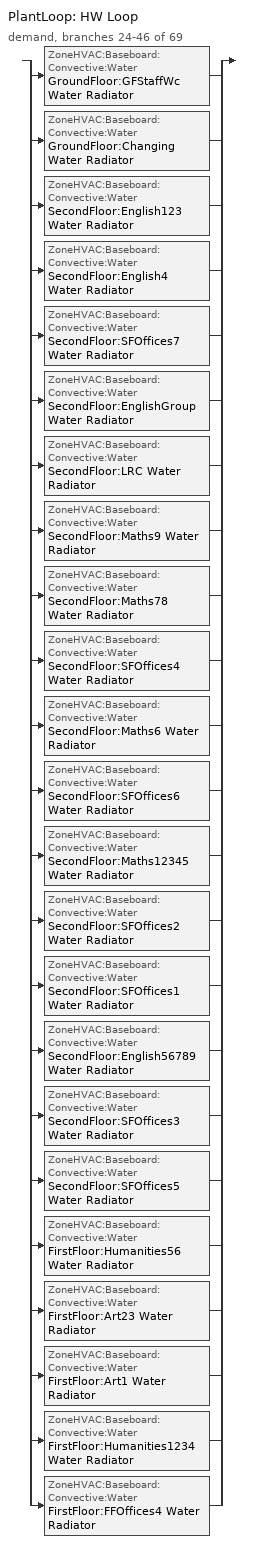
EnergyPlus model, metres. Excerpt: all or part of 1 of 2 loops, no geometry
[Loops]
PlantLoop 'HW Loop'
 demand, branches 24-46 of 69: split
  | ZoneHVAC:Baseboard:Convective:Water 'GroundFloor:GFStaffWc Water Radiator'
  | ZoneHVAC:Baseboard:Convective:Water 'GroundFloor:Changing Water Radiator'
  | ZoneHVAC:Baseboard:Convective:Water 'SecondFloor:English123 Water Radiator'
  | ZoneHVAC:Baseboard:Convective:Water 'SecondFloor:English4 Water Radiator'
  | ZoneHVAC:Baseboard:Convective:Water 'SecondFloor:SFOffices7 Water Radiator'
  | ZoneHVAC:Baseboard:Convective:Water 'SecondFloor:EnglishGroup Water Radiator'
  | ZoneHVAC:Baseboard:Convective:Water 'SecondFloor:LRC Water Radiator'
  | ZoneHVAC:Baseboard:Convective:Water 'SecondFloor:Maths9 Water Radiator'
  | ZoneHVAC:Baseboard:Convective:Water 'SecondFloor:Maths78 Water Radiator'
  | ZoneHVAC:Baseboard:Convective:Water 'SecondFloor:SFOffices4 Water Radiator'
  | ZoneHVAC:Baseboard:Convective:Water 'SecondFloor:Maths6 Water Radiator'
  | ZoneHVAC:Baseboard:Convective:Water 'SecondFloor:SFOffices6 Water Radiator'
  | ZoneHVAC:Baseboard:Convective:Water 'SecondFloor:Maths12345 Water Radiator'
  | ZoneHVAC:Baseboard:Convective:Water 'SecondFloor:SFOffices2 Water Radiator'
  | ZoneHVAC:Baseboard:Convective:Water 'SecondFloor:SFOffices1 Water Radiator'
  | ZoneHVAC:Baseboard:Convective:Water 'SecondFloor:English56789 Water Radiator'
  | ZoneHVAC:Baseboard:Convective:Water 'SecondFloor:SFOffices3 Water Radiator'
  | ZoneHVAC:Baseboard:Convective:Water 'SecondFloor:SFOffices5 Water Radiator'
  | ZoneHVAC:Baseboard:Convective:Water 'FirstFloor:Humanities56 Water Radiator'
  | ZoneHVAC:Baseboard:Convective:Water 'FirstFloor:Art23 Water Radiator'
  | ZoneHVAC:Baseboard:Convective:Water 'FirstFloor:Art1 Water Radiator'
  | ZoneHVAC:Baseboard:Convective:Water 'FirstFloor:Humanities1234 Water Radiator'
  | ZoneHVAC:Baseboard:Convective:Water 'FirstFloor:FFOffices4 Water Radiator'
[ZoneHVAC:Baseboard:Convective:Water]
GroundFloor:GFStaffWc Water Radiator: On 24/7, GroundFloor:GFStaffWc Water Radiator Hot Water Inlet Node, GroundFloor:GFStaffWc Water Radiator Hot Water Outlet Node, HeatingDesignCapacity, autosize, , 1, autosize, autosize, 0.01
GroundFloor:Changing Water Radiator: On 24/7, GroundFloor:Changing Water Radiator Hot Water Inlet Node, GroundFloor:Changing Water Radiator Hot Water Outlet Node, HeatingDesignCapacity, autosize, , 1, autosize, autosize, 0.01
SecondFloor:English123 Water Radiator: On 24/7, SecondFloor:English123 Water Radiator Hot Water Inlet Node, SecondFloor:English123 Water Radiator Hot Water Outlet Node, HeatingDesignCapacity, autosize, , 1, autosize, autosize, 0.01
SecondFloor:English4 Water Radiator: On 24/7, SecondFloor:English4 Water Radiator Hot Water Inlet Node, SecondFloor:English4 Water Radiator Hot Water Outlet Node, HeatingDesignCapacity, autosize, , 1, autosize, autosize, 0.01
SecondFloor:SFOffices7 Water Radiator: On 24/7, SecondFloor:SFOffices7 Water Radiator Hot Water Inlet Node, SecondFloor:SFOffices7 Water Radiator Hot Water Outlet Node, HeatingDesignCapacity, autosize, , 1, autosize, autosize, 0.01
SecondFloor:EnglishGroup Water Radiator: On 24/7, SecondFloor:EnglishGroup Water Radiator Hot Water Inlet Node, SecondFloor:EnglishGroup Water Radiator Hot Water Outlet Node, HeatingDesignCapacity, autosize, , 1, autosize, autosize, 0.01
SecondFloor:LRC Water Radiator: On 24/7, SecondFloor:LRC Water Radiator Hot Water Inlet Node, SecondFloor:LRC Water Radiator Hot Water Outlet Node, HeatingDesignCapacity, autosize, , 1, autosize, autosize, 0.01
SecondFloor:Maths9 Water Radiator: On 24/7, SecondFloor:Maths9 Water Radiator Hot Water Inlet Node, SecondFloor:Maths9 Water Radiator Hot Water Outlet Node, HeatingDesignCapacity, autosize, , 1, autosize, autosize, 0.01
SecondFloor:Maths78 Water Radiator: On 24/7, SecondFloor:Maths78 Water Radiator Hot Water Inlet Node, SecondFloor:Maths78 Water Radiator Hot Water Outlet Node, HeatingDesignCapacity, autosize, , 1, autosize, autosize, 0.01
SecondFloor:SFOffices4 Water Radiator: On 24/7, SecondFloor:SFOffices4 Water Radiator Hot Water Inlet Node, SecondFloor:SFOffices4 Water Radiator Hot Water Outlet Node, HeatingDesignCapacity, autosize, , 1, autosize, autosize, 0.01
SecondFloor:Maths6 Water Radiator: On 24/7, SecondFloor:Maths6 Water Radiator Hot Water Inlet Node, SecondFloor:Maths6 Water Radiator Hot Water Outlet Node, HeatingDesignCapacity, autosize, , 1, autosize, autosize, 0.01
SecondFloor:SFOffices6 Water Radiator: On 24/7, SecondFloor:SFOffices6 Water Radiator Hot Water Inlet Node, SecondFloor:SFOffices6 Water Radiator Hot Water Outlet Node, HeatingDesignCapacity, autosize, , 1, autosize, autosize, 0.01
SecondFloor:Maths12345 Water Radiator: On 24/7, SecondFloor:Maths12345 Water Radiator Hot Water Inlet Node, SecondFloor:Maths12345 Water Radiator Hot Water Outlet Node, HeatingDesignCapacity, autosize, , 1, autosize, autosize, 0.01
SecondFloor:SFOffices2 Water Radiator: On 24/7, SecondFloor:SFOffices2 Water Radiator Hot Water Inlet Node, SecondFloor:SFOffices2 Water Radiator Hot Water Outlet Node, HeatingDesignCapacity, autosize, , 1, autosize, autosize, 0.01
SecondFloor:SFOffices1 Water Radiator: On 24/7, SecondFloor:SFOffices1 Water Radiator Hot Water Inlet Node, SecondFloor:SFOffices1 Water Radiator Hot Water Outlet Node, HeatingDesignCapacity, autosize, , 1, autosize, autosize, 0.01
SecondFloor:English56789 Water Radiator: On 24/7, SecondFloor:English56789 Water Radiator Hot Water Inlet Node, SecondFloor:English56789 Water Radiator Hot Water Outlet Node, HeatingDesignCapacity, autosize, , 1, autosize, autosize, 0.01
SecondFloor:SFOffices3 Water Radiator: On 24/7, SecondFloor:SFOffices3 Water Radiator Hot Water Inlet Node, SecondFloor:SFOffices3 Water Radiator Hot Water Outlet Node, HeatingDesignCapacity, autosize, , 1, autosize, autosize, 0.01
SecondFloor:SFOffices5 Water Radiator: On 24/7, SecondFloor:SFOffices5 Water Radiator Hot Water Inlet Node, SecondFloor:SFOffices5 Water Radiator Hot Water Outlet Node, HeatingDesignCapacity, autosize, , 1, autosize, autosize, 0.01
FirstFloor:Humanities56 Water Radiator: On 24/7, FirstFloor:Humanities56 Water Radiator Hot Water Inlet Node, FirstFloor:Humanities56 Water Radiator Hot Water Outlet Node, HeatingDesignCapacity, autosize, , 1, autosize, autosize, 0.01
FirstFloor:Art23 Water Radiator: On 24/7, FirstFloor:Art23 Water Radiator Hot Water Inlet Node, FirstFloor:Art23 Water Radiator Hot Water Outlet Node, HeatingDesignCapacity, autosize, , 1, autosize, autosize, 0.01
FirstFloor:Art1 Water Radiator: On 24/7, FirstFloor:Art1 Water Radiator Hot Water Inlet Node, FirstFloor:Art1 Water Radiator Hot Water Outlet Node, HeatingDesignCapacity, autosize, , 1, autosize, autosize, 0.01
FirstFloor:Humanities1234 Water Radiator: On 24/7, FirstFloor:Humanities1234 Water Radiator Hot Water Inlet Node, FirstFloor:Humanities1234 Water Radiator Hot Water Outlet Node, HeatingDesignCapacity, autosize, , 1, autosize, autosize, 0.01
FirstFloor:FFOffices4 Water Radiator: On 24/7, FirstFloor:FFOffices4 Water Radiator Hot Water Inlet Node, FirstFloor:FFOffices4 Water Radiator Hot Water Outlet Node, HeatingDesignCapacity, autosize, , 1, autosize, autosize, 0.01
[ZoneControl:Thermostat]
GroundFloor:GFStaffWc Thermostat: GroundFloor:GFStaffWc, Control type schedule: Always 4, ThermostatSetpoint:DualSetpoint, GroundFloor:GFStaffWc Dual SP
GroundFloor:Changing Thermostat: GroundFloor:Changing, Control type schedule: Always 4, ThermostatSetpoint:DualSetpoint, GroundFloor:Changing Dual SP
SecondFloor:English123 Thermostat: SecondFloor:English123, Control type schedule: Always 4, ThermostatSetpoint:DualSetpoint, SecondFloor:English123 Dual SP
SecondFloor:English4 Thermostat: SecondFloor:English4, Control type schedule: Always 4, ThermostatSetpoint:DualSetpoint, SecondFloor:English4 Dual SP
SecondFloor:SFOffices7 Thermostat: SecondFloor:SFOffices7, Control type schedule: Always 4, ThermostatSetpoint:DualSetpoint, SecondFloor:SFOffices7 Dual SP
SecondFloor:EnglishGroup Thermostat: SecondFloor:EnglishGroup, Control type schedule: Always 4, ThermostatSetpoint:DualSetpoint, SecondFloor:EnglishGroup Dual SP
SecondFloor:LRC Thermostat: SecondFloor:LRC, Control type schedule: Always 4, ThermostatSetpoint:DualSetpoint, SecondFloor:LRC Dual SP
SecondFloor:Maths9 Thermostat: SecondFloor:Maths9, Control type schedule: Always 4, ThermostatSetpoint:DualSetpoint, SecondFloor:Maths9 Dual SP
SecondFloor:Maths78 Thermostat: SecondFloor:Maths78, Control type schedule: Always 4, ThermostatSetpoint:DualSetpoint, SecondFloor:Maths78 Dual SP
SecondFloor:SFOffices4 Thermostat: SecondFloor:SFOffices4, Control type schedule: Always 4, ThermostatSetpoint:DualSetpoint, SecondFloor:SFOffices4 Dual SP
SecondFloor:Maths6 Thermostat: SecondFloor:Maths6, Control type schedule: Always 4, ThermostatSetpoint:DualSetpoint, SecondFloor:Maths6 Dual SP
SecondFloor:SFOffices6 Thermostat: SecondFloor:SFOffices6, Control type schedule: Always 4, ThermostatSetpoint:DualSetpoint, SecondFloor:SFOffices6 Dual SP
SecondFloor:Maths12345 Thermostat: SecondFloor:Maths12345, Control type schedule: Always 4, ThermostatSetpoint:DualSetpoint, SecondFloor:Maths12345 Dual SP
SecondFloor:SFOffices2 Thermostat: SecondFloor:SFOffices2, Control type schedule: Always 4, ThermostatSetpoint:DualSetpoint, SecondFloor:SFOffices2 Dual SP
SecondFloor:SFOffices1 Thermostat: SecondFloor:SFOffices1, Control type schedule: Always 4, ThermostatSetpoint:DualSetpoint, SecondFloor:SFOffices1 Dual SP
SecondFloor:English56789 Thermostat: SecondFloor:English56789, Control type schedule: Always 4, ThermostatSetpoint:DualSetpoint, SecondFloor:English56789 Dual SP
SecondFloor:SFOffices3 Thermostat: SecondFloor:SFOffices3, Control type schedule: Always 4, ThermostatSetpoint:DualSetpoint, SecondFloor:SFOffices3 Dual SP
SecondFloor:SFOffices5 Thermostat: SecondFloor:SFOffices5, Control type schedule: Always 4, ThermostatSetpoint:DualSetpoint, SecondFloor:SFOffices5 Dual SP
FirstFloor:Humanities56 Thermostat: FirstFloor:Humanities56, Control type schedule: Always 4, ThermostatSetpoint:DualSetpoint, FirstFloor:Humanities56 Dual SP
FirstFloor:Art23 Thermostat: FirstFloor:Art23, Control type schedule: Always 4, ThermostatSetpoint:DualSetpoint, FirstFloor:Art23 Dual SP
FirstFloor:Art1 Thermostat: FirstFloor:Art1, Control type schedule: Always 4, ThermostatSetpoint:DualSetpoint, FirstFloor:Art1 Dual SP
FirstFloor:Humanities1234 Thermostat: FirstFloor:Humanities1234, Control type schedule: Always 4, ThermostatSetpoint:DualSetpoint, FirstFloor:Humanities1234 Dual SP
FirstFloor:FFOffices4 Thermostat: FirstFloor:FFOffices4, Control type schedule: Always 4, ThermostatSetpoint:DualSetpoint, FirstFloor:FFOffices4 Dual SP
[ThermostatSetpoint:DualSetpoint]
GroundFloor:GFStaffWc Dual SP: GroundFloor:GFStaffWc Heating Setpoint Schedule, GroundFloor:GFStaffWc Cooling Setpoint Schedule
GroundFloor:Changing Dual SP: GroundFloor:Changing Heating Setpoint Schedule, GroundFloor:Changing Cooling Setpoint Schedule
SecondFloor:English123 Dual SP: SecondFloor:English123 Heating Setpoint Schedule, SecondFloor:English123 Cooling Setpoint Schedule
SecondFloor:English4 Dual SP: SecondFloor:English4 Heating Setpoint Schedule, SecondFloor:English4 Cooling Setpoint Schedule
SecondFloor:SFOffices7 Dual SP: SecondFloor:SFOffices7 Heating Setpoint Schedule, SecondFloor:SFOffices7 Cooling Setpoint Schedule
SecondFloor:EnglishGroup Dual SP: SecondFloor:EnglishGroup Heating Setpoint Schedule, SecondFloor:EnglishGroup Cooling Setpoint Schedule
SecondFloor:LRC Dual SP: SecondFloor:LRC Heating Setpoint Schedule, SecondFloor:LRC Cooling Setpoint Schedule
SecondFloor:Maths9 Dual SP: SecondFloor:Maths9 Heating Setpoint Schedule, SecondFloor:Maths9 Cooling Setpoint Schedule
SecondFloor:Maths78 Dual SP: SecondFloor:Maths78 Heating Setpoint Schedule, SecondFloor:Maths78 Cooling Setpoint Schedule
SecondFloor:SFOffices4 Dual SP: SecondFloor:SFOffices4 Heating Setpoint Schedule, SecondFloor:SFOffices4 Cooling Setpoint Schedule
SecondFloor:Maths6 Dual SP: SecondFloor:Maths6 Heating Setpoint Schedule, SecondFloor:Maths6 Cooling Setpoint Schedule
SecondFloor:SFOffices6 Dual SP: SecondFloor:SFOffices6 Heating Setpoint Schedule, SecondFloor:SFOffices6 Cooling Setpoint Schedule
SecondFloor:Maths12345 Dual SP: SecondFloor:Maths12345 Heating Setpoint Schedule, SecondFloor:Maths12345 Cooling Setpoint Schedule
SecondFloor:SFOffices2 Dual SP: SecondFloor:SFOffices2 Heating Setpoint Schedule, SecondFloor:SFOffices2 Cooling Setpoint Schedule
SecondFloor:SFOffices1 Dual SP: SecondFloor:SFOffices1 Heating Setpoint Schedule, SecondFloor:SFOffices1 Cooling Setpoint Schedule
SecondFloor:English56789 Dual SP: SecondFloor:English56789 Heating Setpoint Schedule, SecondFloor:English56789 Cooling Setpoint Schedule
SecondFloor:SFOffices3 Dual SP: SecondFloor:SFOffices3 Heating Setpoint Schedule, SecondFloor:SFOffices3 Cooling Setpoint Schedule
SecondFloor:SFOffices5 Dual SP: SecondFloor:SFOffices5 Heating Setpoint Schedule, SecondFloor:SFOffices5 Cooling Setpoint Schedule
FirstFloor:Humanities56 Dual SP: FirstFloor:Humanities56 Heating Setpoint Schedule, FirstFloor:Humanities56 Cooling Setpoint Schedule
FirstFloor:Art23 Dual SP: FirstFloor:Art23 Heating Setpoint Schedule, FirstFloor:Art23 Cooling Setpoint Schedule
FirstFloor:Art1 Dual SP: FirstFloor:Art1 Heating Setpoint Schedule, FirstFloor:Art1 Cooling Setpoint Schedule
FirstFloor:Humanities1234 Dual SP: FirstFloor:Humanities1234 Heating Setpoint Schedule, FirstFloor:Humanities1234 Cooling Setpoint Schedule
FirstFloor:FFOffices4 Dual SP: FirstFloor:FFOffices4 Heating Setpoint Schedule, FirstFloor:FFOffices4 Cooling Setpoint Schedule
[Sizing:Zone]
GroundFloor:GFStaffWc: SupplyAirTemperature, 14, 10, SupplyAirTemperature, 50, 10, 0.009, 0.004, GroundFloor:GFStaffWc Design Specification Outdoor Air Object, 1.25, 1.15, DesignDay, 0, 0.00076, 0, 0, DesignDay, 0, 0.00203, 0.14158, 0.3, GroundFloor:GFStaffWc Design Specification Zone Air Distribution Object
GroundFloor:Changing: SupplyAirTemperature, 14, 10, SupplyAirTemperature, 50, 10, 0.009, 0.004, GroundFloor:Changing Design Specification Outdoor Air Object, 1.25, 1.15, DesignDay, 0, 0.00076, 0, 0, DesignDay, 0, 0.00203, 0.14158, 0.3, GroundFloor:Changing Design Specification Zone Air Distribution Object
SecondFloor:English123: SupplyAirTemperature, 14, 10, SupplyAirTemperature, 50, 10, 0.009, 0.004, SecondFloor:English123 Design Specification Outdoor Air Object, 1.25, 1.15, DesignDay, 0, 0.00076, 0, 0, DesignDay, 0, 0.00203, 0.14158, 0.3, SecondFloor:English123 Design Specification Zone Air Distribution Object
SecondFloor:English4: SupplyAirTemperature, 14, 10, SupplyAirTemperature, 50, 10, 0.009, 0.004, SecondFloor:English4 Design Specification Outdoor Air Object, 1.25, 1.15, DesignDay, 0, 0.00076, 0, 0, DesignDay, 0, 0.00203, 0.14158, 0.3, SecondFloor:English4 Design Specification Zone Air Distribution Object
SecondFloor:SFOffices7: SupplyAirTemperature, 14, 10, SupplyAirTemperature, 50, 10, 0.009, 0.004, SecondFloor:SFOffices7 Design Specification Outdoor Air Object, 1.25, 1.15, DesignDay, 0, 0.00076, 0, 0, DesignDay, 0, 0.00203, 0.14158, 0.3, SecondFloor:SFOffices7 Design Specification Zone Air Distribution Object
SecondFloor:EnglishGroup: SupplyAirTemperature, 14, 10, SupplyAirTemperature, 50, 10, 0.009, 0.004, SecondFloor:EnglishGroup Design Specification Outdoor Air Object, 1.25, 1.15, DesignDay, 0, 0.00076, 0, 0, DesignDay, 0, 0.00203, 0.14158, 0.3, SecondFloor:EnglishGroup Design Specification Zone Air Distribution Object
SecondFloor:LRC: SupplyAirTemperature, 14, 10, SupplyAirTemperature, 50, 10, 0.009, 0.004, SecondFloor:LRC Design Specification Outdoor Air Object, 1.25, 1.15, DesignDay, 0, 0.00076, 0, 0, DesignDay, 0, 0.00203, 0.14158, 0.3, SecondFloor:LRC Design Specification Zone Air Distribution Object
SecondFloor:Maths9: SupplyAirTemperature, 14, 10, SupplyAirTemperature, 50, 10, 0.009, 0.004, SecondFloor:Maths9 Design Specification Outdoor Air Object, 1.25, 1.15, DesignDay, 0, 0.00076, 0, 0, DesignDay, 0, 0.00203, 0.14158, 0.3, SecondFloor:Maths9 Design Specification Zone Air Distribution Object
SecondFloor:Maths78: SupplyAirTemperature, 14, 10, SupplyAirTemperature, 50, 10, 0.009, 0.004, SecondFloor:Maths78 Design Specification Outdoor Air Object, 1.25, 1.15, DesignDay, 0, 0.00076, 0, 0, DesignDay, 0, 0.00203, 0.14158, 0.3, SecondFloor:Maths78 Design Specification Zone Air Distribution Object
SecondFloor:SFOffices4: SupplyAirTemperature, 14, 10, SupplyAirTemperature, 50, 10, 0.009, 0.004, SecondFloor:SFOffices4 Design Specification Outdoor Air Object, 1.25, 1.15, DesignDay, 0, 0.00076, 0, 0, DesignDay, 0, 0.00203, 0.14158, 0.3, SecondFloor:SFOffices4 Design Specification Zone Air Distribution Object
SecondFloor:Maths6: SupplyAirTemperature, 14, 10, SupplyAirTemperature, 50, 10, 0.009, 0.004, SecondFloor:Maths6 Design Specification Outdoor Air Object, 1.25, 1.15, DesignDay, 0, 0.00076, 0, 0, DesignDay, 0, 0.00203, 0.14158, 0.3, SecondFloor:Maths6 Design Specification Zone Air Distribution Object
SecondFloor:SFOffices6: SupplyAirTemperature, 14, 10, SupplyAirTemperature, 50, 10, 0.009, 0.004, SecondFloor:SFOffices6 Design Specification Outdoor Air Object, 1.25, 1.15, DesignDay, 0, 0.00076, 0, 0, DesignDay, 0, 0.00203, 0.14158, 0.3, SecondFloor:SFOffices6 Design Specification Zone Air Distribution Object
SecondFloor:Maths12345: SupplyAirTemperature, 14, 10, SupplyAirTemperature, 50, 10, 0.009, 0.004, SecondFloor:Maths12345 Design Specification Outdoor Air Object, 1.25, 1.15, DesignDay, 0, 0.00076, 0, 0, DesignDay, 0, 0.00203, 0.14158, 0.3, SecondFloor:Maths12345 Design Specification Zone Air Distribution Object
SecondFloor:SFOffices2: SupplyAirTemperature, 14, 10, SupplyAirTemperature, 50, 10, 0.009, 0.004, SecondFloor:SFOffices2 Design Specification Outdoor Air Object, 1.25, 1.15, DesignDay, 0, 0.00076, 0, 0, DesignDay, 0, 0.00203, 0.14158, 0.3, SecondFloor:SFOffices2 Design Specification Zone Air Distribution Object
SecondFloor:SFOffices1: SupplyAirTemperature, 14, 10, SupplyAirTemperature, 50, 10, 0.009, 0.004, SecondFloor:SFOffices1 Design Specification Outdoor Air Object, 1.25, 1.15, DesignDay, 0, 0.00076, 0, 0, DesignDay, 0, 0.00203, 0.14158, 0.3, SecondFloor:SFOffices1 Design Specification Zone Air Distribution Object
SecondFloor:English56789: SupplyAirTemperature, 14, 10, SupplyAirTemperature, 50, 10, 0.009, 0.004, SecondFloor:English56789 Design Specification Outdoor Air Object, 1.25, 1.15, DesignDay, 0, 0.00076, 0, 0, DesignDay, 0, 0.00203, 0.14158, 0.3, SecondFloor:English56789 Design Specification Zone Air Distribution Object
SecondFloor:SFOffices3: SupplyAirTemperature, 14, 10, SupplyAirTemperature, 50, 10, 0.009, 0.004, SecondFloor:SFOffices3 Design Specification Outdoor Air Object, 1.25, 1.15, DesignDay, 0, 0.00076, 0, 0, DesignDay, 0, 0.00203, 0.14158, 0.3, SecondFloor:SFOffices3 Design Specification Zone Air Distribution Object
SecondFloor:SFOffices5: SupplyAirTemperature, 14, 10, SupplyAirTemperature, 50, 10, 0.009, 0.004, SecondFloor:SFOffices5 Design Specification Outdoor Air Object, 1.25, 1.15, DesignDay, 0, 0.00076, 0, 0, DesignDay, 0, 0.00203, 0.14158, 0.3, SecondFloor:SFOffices5 Design Specification Zone Air Distribution Object
FirstFloor:Humanities56: SupplyAirTemperature, 14, 10, SupplyAirTemperature, 50, 10, 0.009, 0.004, FirstFloor:Humanities56 Design Specification Outdoor Air Object, 1.25, 1.15, DesignDay, 0, 0.00076, 0, 0, DesignDay, 0, 0.00203, 0.14158, 0.3, FirstFloor:Humanities56 Design Specification Zone Air Distribution Object
FirstFloor:Art23: SupplyAirTemperature, 14, 10, SupplyAirTemperature, 50, 10, 0.009, 0.004, FirstFloor:Art23 Design Specification Outdoor Air Object, 1.25, 1.15, DesignDay, 0, 0.00076, 0, 0, DesignDay, 0, 0.00203, 0.14158, 0.3, FirstFloor:Art23 Design Specification Zone Air Distribution Object
FirstFloor:Art1: SupplyAirTemperature, 14, 10, SupplyAirTemperature, 50, 10, 0.009, 0.004, FirstFloor:Art1 Design Specification Outdoor Air Object, 1.25, 1.15, DesignDay, 0, 0.00076, 0, 0, DesignDay, 0, 0.00203, 0.14158, 0.3, FirstFloor:Art1 Design Specification Zone Air Distribution Object
FirstFloor:Humanities1234: SupplyAirTemperature, 14, 10, SupplyAirTemperature, 50, 10, 0.009, 0.004, FirstFloor:Humanities1234 Design Specification Outdoor Air Object, 1.25, 1.15, DesignDay, 0, 0.00076, 0, 0, DesignDay, 0, 0.00203, 0.14158, 0.3, FirstFloor:Humanities1234 Design Specification Zone Air Distribution Object
FirstFloor:FFOffices4: SupplyAirTemperature, 14, 10, SupplyAirTemperature, 50, 10, 0.009, 0.004, FirstFloor:FFOffices4 Design Specification Outdoor Air Object, 1.25, 1.15, DesignDay, 0, 0.00076, 0, 0, DesignDay, 0, 0.00203, 0.14158, 0.3, FirstFloor:FFOffices4 Design Specification Zone Air Distribution Object
[DesignSpecification:OutdoorAir]
GroundFloor:GFStaffWc Design Specification Outdoor Air Object: Sum, 0.012, 0, 0, 0, On 24/7
GroundFloor:Changing Design Specification Outdoor Air Object; SecondFloor:SFOffices7 Design Specification Outdoor Air Object; SecondFloor:SFOffices4 Design Specification Outdoor Air Object; SecondFloor:SFOffices6 Design Specification Outdoor Air Object; SecondFloor:SFOffices2 Design Specification Outdoor Air Object; SecondFloor:SFOffices1 Design Specification Outdoor Air Object; SecondFloor:SFOffices3 Design Specification Outdoor Air Object; SecondFloor:SFOffices5 Design Specification Outdoor Air Object; FirstFloor:FFOffices4 Design Specification Outdoor Air Object: Sum, 0.01, 0, 0, 0, On 24/7
SecondFloor:English123 Design Specification Outdoor Air Object; SecondFloor:English4 Design Specification Outdoor Air Object; SecondFloor:EnglishGroup Design Specification Outdoor Air Object; SecondFloor:LRC Design Specification Outdoor Air Object; SecondFloor:Maths9 Design Specification Outdoor Air Object; SecondFloor:Maths78 Design Specification Outdoor Air Object; SecondFloor:Maths6 Design Specification Outdoor Air Object; SecondFloor:Maths12345 Design Specification Outdoor Air Object; SecondFloor:English56789 Design Specification Outdoor Air Object; FirstFloor:Humanities56 Design Specification Outdoor Air Object; FirstFloor:Art23 Design Specification Outdoor Air Object; FirstFloor:Art1 Design Specification Outdoor Air Object; FirstFloor:Humanities1234 Design Specification Outdoor Air Object: Sum, 0.0055, 0, 0, 0, On 24/7
[DesignSpecification:ZoneAirDistribution]
GroundFloor:GFStaffWc Design Specification Zone Air Distribution Object; GroundFloor:Changing Design Specification Zone Air Distribution Object; SecondFloor:English123 Design Specification Zone Air Distribution Object; SecondFloor:English4 Design Specification Zone Air Distribution Object; SecondFloor:SFOffices7 Design Specification Zone Air Distribution Object; SecondFloor:EnglishGroup Design Specification Zone Air Distribution Object; SecondFloor:LRC Design Specification Zone Air Distribution Object; SecondFloor:Maths9 Design Specification Zone Air Distribution Object; SecondFloor:Maths78 Design Specification Zone Air Distribution Object; SecondFloor:SFOffices4 Design Specification Zone Air Distribution Object; SecondFloor:Maths6 Design Specification Zone Air Distribution Object; SecondFloor:SFOffices6 Design Specification Zone Air Distribution Object; SecondFloor:Maths12345 Design Specification Zone Air Distribution Object; SecondFloor:SFOffices2 Design Specification Zone Air Distribution Object; SecondFloor:SFOffices1 Design Specification Zone Air Distribution Object; SecondFloor:English56789 Design Specification Zone Air Distribution Object; SecondFloor:SFOffices3 Design Specification Zone Air Distribution Object; SecondFloor:SFOffices5 Design Specification Zone Air Distribution Object; FirstFloor:Humanities56 Design Specification Zone Air Distribution Object; FirstFloor:Art23 Design Specification Zone Air Distribution Object; FirstFloor:Art1 Design Specification Zone Air Distribution Object; FirstFloor:Humanities1234 Design Specification Zone Air Distribution Object; FirstFloor:FFOffices4 Design Specification Zone Air Distribution Object: 1, 1, , 0
[Zone equipment]
GroundFloor:GFStaffWc: GroundFloor:GFStaffWc Water Radiator, GroundFloor:GFStaffWc Exhaust fan
GroundFloor:Changing: GroundFloor:Changing Water Radiator, GroundFloor:Changing Exhaust fan
SecondFloor:English123: SecondFloor:English123 Water Radiator
SecondFloor:English4: SecondFloor:English4 Water Radiator
SecondFloor:SFOffices7: SecondFloor:SFOffices7 Water Radiator
SecondFloor:EnglishGroup: SecondFloor:EnglishGroup Water Radiator
SecondFloor:LRC: SecondFloor:LRC Water Radiator
SecondFloor:Maths9: SecondFloor:Maths9 Water Radiator
SecondFloor:Maths78: SecondFloor:Maths78 Water Radiator
SecondFloor:SFOffices4: SecondFloor:SFOffices4 Water Radiator
SecondFloor:Maths6: SecondFloor:Maths6 Water Radiator
SecondFloor:SFOffices6: SecondFloor:SFOffices6 Water Radiator
SecondFloor:Maths12345: SecondFloor:Maths12345 Water Radiator
SecondFloor:SFOffices2: SecondFloor:SFOffices2 Water Radiator
SecondFloor:SFOffices1: SecondFloor:SFOffices1 Water Radiator
SecondFloor:English56789: SecondFloor:English56789 Water Radiator
SecondFloor:SFOffices3: SecondFloor:SFOffices3 Water Radiator
SecondFloor:SFOffices5: SecondFloor:SFOffices5 Water Radiator
FirstFloor:Humanities56: FirstFloor:Humanities56 Water Radiator
FirstFloor:Art23: FirstFloor:Art23 Water Radiator
FirstFloor:Art1: FirstFloor:Art1 Water Radiator
FirstFloor:Humanities1234: FirstFloor:Humanities1234 Water Radiator
FirstFloor:FFOffices4: FirstFloor:FFOffices4 Water Radiator
[Fan:ZoneExhaust]
GroundFloor:GFStaffWc Exhaust fan: toilet_occ, 0.6, 125, 0.1, GroundFloor:GFStaffWc Exhaust fan Air Inlet, GroundFloor:GFStaffWc Exhaust fan Air Outlet, , , Coupled
GroundFloor:Changing Exhaust fan: toilet_occ, 0.6, 125, 0.1, GroundFloor:Changing Exhaust fan Air Inlet, GroundFloor:Changing Exhaust fan Air Outlet, , , Coupled
[Schedule:Compact]
On 24/7: Any Number, Through: 12/31, For: AllDays, Until: 24:00, 1
Control type schedule: Always 4: Any Number, Through: 12/31, For: AllDays, Until: 24:00, 4
toilet_occ: Through: 06 Jan, For: AllDays, Until: 24:00, 0, Through: 15 Feb, For: Weekdays SummerDesignDay, Until: 07:00, 0, Until: 18:00, 1, Until: 24:00, 0, For: Weekends, Until: 24:00, 0, For: Holidays, Until: 24:00, 0, For: WinterDesignDay AllOtherDays, Until: 24:00, 0, Through: 24 Feb, For: AllDays, Until: 24:00, 0, Through: 29 Mar, For: Weekdays SummerDesignDay, Until: 07:00, 0, Until: 18:00, 1, Until: 24:00, 0, For: Weekends, Until: 24:00, 0, For: Holidays, Until: 24:00, 0, For: WinterDesignDay AllOtherDays, Until: 24:00, 0, Through: 14 Apr, For: AllDays, Until: 24:00, 0, Through: 31 May, For: Weekdays SummerDesignDay, Until: 07:00, 0, Until: 18:00, 1, Until: 24:00, 0, For: Weekends, Until: 24:00, 0, For: Holidays, Until: 24:00, 0, For: WinterDesignDay AllOtherDays, Until: 24:00, 0, Through: 9 Jun, For: AllDays, Until: 24:00, 0, Through: 24 Jul, For: Weekdays SummerDesignDay, Until: 07:00, 0, Until: 18:00, 1, Until: 24:00, 0, For: Weekends, Until: 24:00, 0, For: Holidays, Until: 24:00, 0, For: WinterDesignDay AllOtherDays, Until: 24:00, 0, Through: 3 Sep, For: AllDays, Until: 24:00, 0, Through: 25 Oct, For: Weekdays SummerDesignDay, Until: 07:00, 0, Until: 18:00, 1, Until: 24:00, 0, For: Weekends, Until: 24:00, 0, For: Holidays, Until: 24:00, 0, For: WinterDesignDay AllOtherDays, Until: 24:00, 0, Through: 3 Nov, For: AllDays, Until: 24:00, 0, Through: 20 Dec, For: Weekdays SummerDesignDay, Until: 07:00, 0, Until: 18:00, 1, Until: 24:00, 0, For: Weekends, Until: 24:00, 0, For: Holidays, Until: 24:00, 0, For: WinterDesignDay AllOtherDays, Until: 24:00, 0, Through: 31 Dec, For: AllDays, Until: 24:00, 0
SECONDFLOOR:ENGLISH123 Heating Setpoint Schedule; SECONDFLOOR:ENGLISH4 Heating Setpoint Schedule; SECONDFLOOR:SFOFFICES7 Heating Setpoint Schedule; SECONDFLOOR:ENGLISHGROUP Heating Setpoint Schedule; SECONDFLOOR:LRC Heating Setpoint Schedule; SECONDFLOOR:MATHS9 Heating Setpoint Schedule; SECONDFLOOR:MATHS78 Heating Setpoint Schedule; SECONDFLOOR:SFOFFICES4 Heating Setpoint Schedule; SECONDFLOOR:MATHS6 Heating Setpoint Schedule; SECONDFLOOR:SFOFFICES6 Heating Setpoint Schedule; SECONDFLOOR:MATHS12345 Heating Setpoint Schedule; SECONDFLOOR:SFOFFICES2 Heating Setpoint Schedule; SECONDFLOOR:SFOFFICES1 Heating Setpoint Schedule; SECONDFLOOR:ENGLISH56789 Heating Setpoint Schedule; SECONDFLOOR:SFOFFICES3 Heating Setpoint Schedule; SECONDFLOOR:SFOFFICES5 Heating Setpoint Schedule; FIRSTFLOOR:HUMANITIES56 Heating Setpoint Schedule; FIRSTFLOOR:ART23 Heating Setpoint Schedule; FIRSTFLOOR:ART1 Heating Setpoint Schedule; FIRSTFLOOR:HUMANITIES1234 Heating Setpoint Schedule; FIRSTFLOOR:FFOFFICES4 Heating Setpoint Schedule: Through: 06 Jan, For: AllDays, Until: 24:00, 16, Through: 15 Feb, For: Weekdays SummerDesignDay WinterDesignDay, Until: 07:00, 16, Until: 18:00, 22, Until: 24:00, 16, For: Weekends, Until: 24:00, 16, For: Holidays, Until: 24:00, 16, For:  AllOtherDays, Until: 24:00, 16, Through: 24 Feb, For: AllDays, Until: 24:00, 16, Through: 29 Mar, For: Weekdays SummerDesignDay WinterDesignDay, Until: 07:00, 16, Until: 18:00, 22, Until: 24:00, 16, For: Weekends, Until: 24:00, 16, For: Holidays, Until: 24:00, 16, For:  AllOtherDays, Until: 24:00, 16, Through: 14 Apr, For: AllDays, Until: 24:00, 16, Through: 31 May, For: Weekdays SummerDesignDay WinterDesignDay, Until: 07:00, 16, Until: 18:00, 22, Until: 24:00, 16, For: Weekends, Until: 24:00, 16, For: Holidays, Until: 24:00, 16, For: AllOtherDays, Until: 24:00, 16, Through: 9 Jun, For: AllDays, Until: 24:00, 16, Through: 25 Jul, For: Weekdays SummerDesignDay WinterDesignDay, Until: 07:00, 16, Until: 18:00, 22, Until: 24:00, 16, For: Weekends, Until: 24:00, 16, For: Holidays, Until: 24:00, 16, For: AllOtherDays, Until: 24:00, 16, Through: 3 Sep, For: AllDays, Until: 24:00, 16, Through: 25 Oct, For: Weekdays SummerDesignDay WinterDesignDay, Until: 07:00, 16, Until: 18:00, 22, Until: 24:00, 16, For: Weekends, Until: 24:00, 16, For: Holidays, Until: 24:00, 16, For: AllOtherDays, Until: 24:00, 16, Through: 3 Nov, For: AllDays, Until: 24:00, 16, Through: 20 Dec, For: Weekdays SummerDesignDay WinterDesignDay, Until: 07:00, 16, Until: 18:00, 22, Until: 24:00, 16, For: Weekends, Until: 24:00, 16, For: Holidays, Until: 24:00, 16, For: AllOtherDays, Until: 24:00, 16, Through: 31 Dec, For: AllDays, Until: 24:00, 16
GROUNDFLOOR:CHANGING Heating Setpoint Schedule; GROUNDFLOOR:GFSTAFFWC Heating Setpoint Schedule: Through: 06 Jan, For: AllDays, Until: 24:00, 14, Through: 15 Feb, For: Weekdays SummerDesignDay WinterDesignDay, Until: 07:00, 14, Until: 18:00, 18, Until: 24:00, 14, For: Weekends, Until: 24:00, 14, For: Holidays, Until: 24:00, 14, For:  AllOtherDays, Until: 24:00, 14, Through: 24 Feb, For: AllDays, Until: 24:00, 14, Through: 29 Mar, For: Weekdays SummerDesignDay WinterDesignDay, Until: 07:00, 14, Until: 18:00, 18, Until: 24:00, 14, For: Weekends, Until: 24:00, 14, For: Holidays, Until: 24:00, 14, For:  AllOtherDays, Until: 24:00, 14, Through: 14 Apr, For: AllDays, Until: 24:00, 14, Through: 31 May, For: Weekdays SummerDesignDay WinterDesignDay, Until: 07:00, 14, Until: 18:00, 18, Until: 24:00, 14, For: Weekends, Until: 24:00, 14, For: Holidays, Until: 24:00, 14, For:  AllOtherDays, Until: 24:00, 14, Through: 9 Jun, For: AllDays, Until: 24:00, 14, Through: 25 Jul, For: Weekdays SummerDesignDay WinterDesignDay, Until: 07:00, 14, Until: 18:00, 18, Until: 24:00, 14, For: Weekends, Until: 24:00, 14, For: Holidays, Until: 24:00, 14, For:  AllOtherDays, Until: 24:00, 14, Through: 3 Sep, For: AllDays, Until: 24:00, 14, Through: 25 Oct, For: Weekdays SummerDesignDay WinterDesignDay, Until: 07:00, 14, Until: 18:00, 18, Until: 24:00, 14, For: Weekends, Until: 24:00, 14, For: Holidays, Until: 24:00, 14, For:  AllOtherDays, Until: 24:00, 14, Through: 3 Nov, For: AllDays, Until: 24:00, 14, Through: 20 Dec, For: Weekdays SummerDesignDay WinterDesignDay, Until: 07:00, 14, Until: 18:00, 18, Until: 24:00, 14, For: Weekends, Until: 24:00, 14, For: Holidays, Until: 24:00, 14, For:  AllOtherDays, Until: 24:00, 14, Through: 31 Dec, For: AllDays, Until: 24:00, 14
SECONDFLOOR:ENGLISH123 Cooling Setpoint Schedule; SECONDFLOOR:ENGLISH4 Cooling Setpoint Schedule; SECONDFLOOR:SFOFFICES7 Cooling Setpoint Schedule; SECONDFLOOR:ENGLISHGROUP Cooling Setpoint Schedule; SECONDFLOOR:LRC Cooling Setpoint Schedule; SECONDFLOOR:MATHS9 Cooling Setpoint Schedule; SECONDFLOOR:MATHS78 Cooling Setpoint Schedule; SECONDFLOOR:SFOFFICES4 Cooling Setpoint Schedule; SECONDFLOOR:MATHS6 Cooling Setpoint Schedule; SECONDFLOOR:SFOFFICES6 Cooling Setpoint Schedule; SECONDFLOOR:MATHS12345 Cooling Setpoint Schedule; SECONDFLOOR:SFOFFICES2 Cooling Setpoint Schedule; SECONDFLOOR:SFOFFICES1 Cooling Setpoint Schedule; SECONDFLOOR:ENGLISH56789 Cooling Setpoint Schedule; SECONDFLOOR:SFOFFICES3 Cooling Setpoint Schedule; SECONDFLOOR:SFOFFICES5 Cooling Setpoint Schedule; FIRSTFLOOR:HUMANITIES56 Cooling Setpoint Schedule; FIRSTFLOOR:ART23 Cooling Setpoint Schedule; FIRSTFLOOR:ART1 Cooling Setpoint Schedule; FIRSTFLOOR:HUMANITIES1234 Cooling Setpoint Schedule; FIRSTFLOOR:FFOFFICES4 Cooling Setpoint Schedule; GROUNDFLOOR:CHANGING Cooling Setpoint Schedule; GROUNDFLOOR:GFSTAFFWC Cooling Setpoint Schedule: Through: 31 Dec, For: AllDays, Until: 24:00, 100
